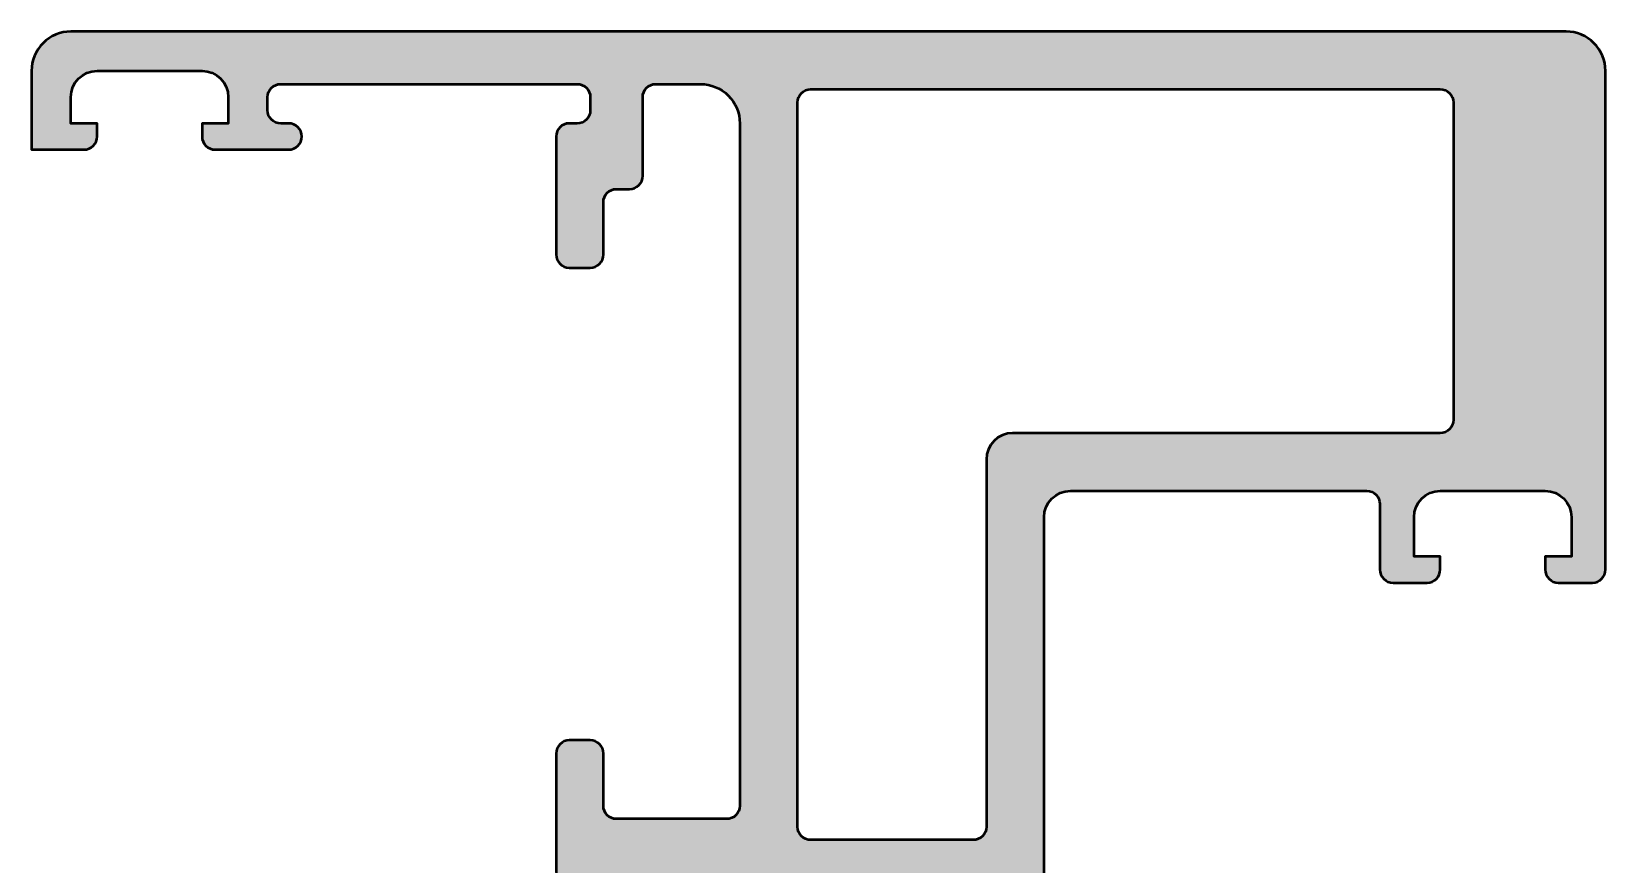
# Model space of a CAD drawing. Extents: x -38.8 to 21.2, y 0 to 77.5.
# Drawn here: x -38.8 to 21.2, y 45.8 to 77.5 of the extents above; entities that cross this region are included whole.
import ezdxf

# ---------------------------------------------------------------- set-up
doc = ezdxf.new("R2010")
doc.units = 0
doc.layers.add('0S-Alu contour', color=7, linetype='Continuous', lineweight=50)
doc.layers.add('0S-Alu hatch', color=252, linetype='Continuous', lineweight=25)

# ---------------------------------------------------------------- blocks, each defined once
blk = doc.blocks.new('357630__00BC34FD_601C_4739_AF76_6467A5ADBD0F_')
at = {"layer": '0S-Alu hatch'}
h = blk.add_hatch(color=256, dxfattribs=at)
edge = h.paths.add_edge_path()
edge.add_line((-38.8, 76.00000000000021), (-38.80000000000006, 73.0000000000001))
edge.add_line((-38.80000000000006, 73.0000000000001), (-36.80000000000005, 73.0000000000001))
edge.add_arc((-36.80000000000005, 73.5000000000001), 0.5, 270, 360)
edge.add_line((-36.30000000000006, 73.5000000000001), (-36.30000000000006, 74.0000000000001))
edge.add_line((-36.30000000000006, 74.0000000000001), (-37.30000000000006, 74.0000000000001))
edge.add_line((-37.30000000000006, 74.0000000000001), (-37.30000000000006, 75.0000000000001))
edge.add_ellipse((-36.30000000000006, 75.0000000000001), major_axis=(-1, 0), ratio=1, start_angle=270, end_angle=360, ccw=False)
edge.add_line((-36.30000000000006, 76.0000000000001), (-32.30000000000006, 76.0000000000001))
edge.add_ellipse((-32.30000000000006, 75.0000000000001), major_axis=(-1, 0), ratio=1, start_angle=180, end_angle=270, ccw=False)
edge.add_line((-31.30000000000006, 75.0000000000001), (-31.30000000000006, 74.0000000000001))
edge.add_line((-31.30000000000006, 74.0000000000001), (-32.30000000000006, 74.0000000000001))
edge.add_line((-32.30000000000006, 74.0000000000001), (-32.30000000000006, 73.5000000000001))
edge.add_arc((-31.80000000000005, 73.5000000000001), 0.5, 180, 270)
edge.add_line((-31.80000000000005, 73.0000000000001), (-28.99999999999998, 73.0000000000001))
edge.add_arc((-28.99999999999998, 73.5000000000001), 0.5, 270, 450)
edge.add_line((-28.99999999999998, 74.0000000000001), (-29.30000000000005, 74.0000000000001))
edge.add_ellipse((-29.30000000000005, 74.50000000000009), major_axis=(-0.5, 0), ratio=1, start_angle=0, end_angle=90, ccw=False)
edge.add_line((-29.80000000000006, 74.50000000000009), (-29.80000000000006, 75.0000000000001))
edge.add_ellipse((-29.30000000000004, 75.00000000000009), major_axis=(-0.5000000000000142, 0), ratio=1, start_angle=269.9999999999955, end_angle=360, ccw=False)
edge.add_line((-29.3, 75.5000000000001), (-17.99999866485574, 75.5000000000001))
edge.add_ellipse((-17.99999866485574, 75.00000000000009), major_axis=(-0.5000000000000142, 0), ratio=1, start_angle=180, end_angle=269.9999999999992, ccw=False)
edge.add_line((-17.49999866485573, 75.00000000000009), (-17.49999866485573, 74.50000000000009))
edge.add_ellipse((-17.99999866485574, 74.50000000000009), major_axis=(-0.5, 0), ratio=1, start_angle=90, end_angle=180, ccw=False)
edge.add_line((-17.99999866485574, 74.0000000000001), (-18.29999866485569, 74.00000000000016))
edge.add_arc((-18.29999866485567, 73.50000000000014), 0.5000000000000142, 90.00000000000244, 180)
edge.add_line((-18.79999866485568, 73.50000000000014), (-18.79999866485569, 69.00000000000016))
edge.add_arc((-18.29999866485568, 69.00000000000011), 0.5000000000000071, 180, 269.9999999999931)
edge.add_line((-18.29999866485574, 68.50000000000011), (-17.49999866485579, 68.5000000000001))
edge.add_arc((-17.49999866485576, 69.00000000000011), 0.5000000000000285, 269.9999999999968, 360)
edge.add_line((-16.99999866485574, 69.00000000000011), (-16.99999866485574, 71.0000000000001))
edge.add_ellipse((-16.49999866485574, 71.0000000000001), major_axis=(-0.5, 0), ratio=1, start_angle=270, end_angle=360, ccw=False)
edge.add_line((-16.49999866485574, 71.5000000000001), (-15.99999866485574, 71.5000000000001))
edge.add_arc((-15.99999866485571, 72.00000000000007), 0.4999999999999716, 269.9999999999976, 360)
edge.add_line((-15.49999866485574, 72.00000000000006), (-15.49999866485574, 75.00000000000016))
edge.add_ellipse((-15.00005776511194, 75.00000000000011), major_axis=(-0.4999408997438018, 0), ratio=1, start_angle=269.99999999999795, end_angle=360, ccw=False)
edge.add_line((-15.00005776511192, 75.49994089974392), (-13.29999732971156, 75.49994089974392))
edge.add_ellipse((-13.29999732971144, 73.99994089974415), major_axis=(-1.499999999999772, 0), ratio=1, start_angle=180, end_angle=270.0000000000048, ccw=False)
edge.add_line((-11.79999732971166, 73.99994089974415), (-11.79999732971178, 48.00004089974446))
edge.add_ellipse((-12.29999732971165, 48.00004089974404), major_axis=(-0.4999999999998615, 0), ratio=1, start_angle=90.00000000005622, end_angle=180, ccw=False)
edge.add_line((-12.29999732971116, 47.50004089974417), (-16.49999999999936, 47.50004089974417))
edge.add_ellipse((-16.49999999999927, 48.00004089974409), major_axis=(-0.4999999999999148, 0), ratio=1, start_angle=0, end_angle=89.99999999998983, ccw=False)
edge.add_line((-16.99999999999918, 48.00004089974409), (-16.99999999999947, 50.00000000000021))
edge.add_arc((-17.49999999999985, 49.99999999999994), 0.5000000000003766, 0, 90.00000000004071)
edge.add_line((-17.5000000000002, 50.50000000000032), (-18.29999999999954, 50.49999999999993))
edge.add_arc((-18.29999999999978, 50.00000000000023), 0.4999999999997016, 89.99999999997232, 180)
edge.add_line((-18.79999999999948, 50.00000000000023), (-18.79999999999948, 45.50000000000032))
edge.add_arc((-18.29999999999918, 45.5000000000003), 0.5000000000003091, 180, 270.0000000000167)
edge.add_line((-18.29999999999903, 44.99999999999999), (-10.79998916046211, 45.00000000000066))
edge.add_ellipse((-10.87882554457309, 44.73247961986149), major_axis=(-0.2788948354658137, 0), ratio=1, start_angle=178.8354106260045, end_angle=253.5801235805439, ccw=False)
edge.add_line((-10.59998831884604, 44.72681121635251), (-10.59998831884585, 44.27252070572576))
edge.add_ellipse((-10.87885641448908, 44.26686004624874), major_axis=(-0.2789255417372065, 0), ratio=1, start_angle=106.42459455529351, end_angle=181.1628700728778, ccw=False)
edge.add_line((-10.79998931884618, 43.99931670572566), (-10.79998931884653, 42.10000021634384))
edge.add_arc((-10.49998931884627, 42.10000021634352), 0.3000000000002601, 180, 269.9999999999966)
edge.add_line((-10.49998931884628, 41.80000021634326), (-9.499989318847131, 41.80000021634304))
edge.add_arc((-9.49998931884678, 42.1000002163437), 0.3000000000006651, 269.9999999999328, 360)
edge.add_line((-9.199989318846114, 42.1000002163437), (-9.199989318846624, 44.80000001260741))
edge.add_ellipse((-8.999989318846637, 44.80000001260741), major_axis=(-0.1999999999999886, 0), ratio=1, start_angle=269.99999934330856, end_angle=360, ccw=False)
edge.add_line((-8.999989316554352, 45.00000001260739), (-6.799988953194656, 44.99999998739212))
edge.add_ellipse((-6.799988953189121, 44.50000035304936), major_axis=(-0.499999634342764, 0), ratio=1, start_angle=180.0000273207567, end_angle=270.00000000063426, ccw=False)
edge.add_line((-6.299989318846414, 44.50000059146776), (-6.2999893188463, 40.59996231588415))
edge.add_line((-6.2999893188463, 40.59996231588415), (-8.101590095901692, 39.55980762227914))
edge.add_arc((-7.951590095901515, 39.30000000114379), 0.3000000000001053, 120.0000000000272, 269.9999999999722)
edge.add_line((-7.951590095901661, 39.00000000114367), (-3.04838854179119, 39.00000000114345))
edge.add_arc((-3.048388541791354, 39.30000000114369), 0.3000000000002387, 270.0000000000312, 419.9999999999874)
edge.add_line((-2.898388541791176, 39.5598076222792), (-4.699989318846334, 40.59996231588409))
edge.add_line((-4.699989318846334, 40.59996231588409), (-4.699989318846277, 44.49999999999895))
edge.add_ellipse((-4.199989318846334, 44.49999999999902), major_axis=(-0.4999999999999432, 0), ratio=1, start_angle=270.00000000000733, end_angle=360, ccw=False)
edge.add_line((-4.199989318846398, 44.99999999999896), (-1.99998931884663, 45.00000000000106))
edge.add_ellipse((-1.999989318846552, 44.80000000000104), major_axis=(-0.2000000000000242, 0), ratio=1, start_angle=180, end_angle=270.0000000000224, ccw=False)
edge.add_line((-1.799989318846527, 44.80000000000104), (-1.799989318846357, 42.10000000000068))
edge.add_arc((-1.499989318846061, 42.10000000000131), 0.3000000000002956, 180, 270.000000000076)
edge.add_line((-1.499989318845664, 41.80000000000101), (-0.4999893188461755, 41.80000000000101))
edge.add_arc((-0.4999893188465237, 42.10000000000102), 0.3000000000000114, 270.0000000000664, 360)
edge.add_line((-0.1999893188465123, 42.10000000000102), (-0.1999893188465052, 43.99931648938353))
edge.add_ellipse((-0.121122223203578, 44.26685982990657), major_axis=(-0.278925541737185, 0), ratio=1, start_angle=-1.162870072879116, end_angle=73.57540544469902, ccw=False)
edge.add_line((-0.3999903188467822, 44.2725204893836), (-0.3999903188466689, 44.72681100001044))
edge.add_ellipse((-0.1211528723040089, 44.7324794080082), major_axis=(-0.2788950563270345, 0), ratio=1, start_angle=-73.58012358056402, end_angle=1.1645893739714097, ccw=False)
edge.add_line((-0.1999893188466773, 45.00000000000101), (-0.1999893188466259, 58.99999999999977))
edge.add_ellipse((0.8000106811536227, 58.99999999999997), major_axis=(-1.000000000000248, 0), ratio=1, start_angle=270.000000000011, end_angle=360, ccw=False)
edge.add_line((0.8000106811534307, 60.00000000000022), (12.09999771118176, 60.00000000000021))
edge.add_ellipse((12.10025785295858, 59.50026014177709), major_axis=(-0.4997399259320972, 0), ratio=1, start_angle=179.9701744331647, end_angle=270.029825566833, ccw=False)
edge.add_line((12.5999977111817, 59.50000000000024), (12.59999771118169, 57.00000000000022))
edge.add_arc((13.09973756940492, 56.99973985822344), 0.4997399259321967, 179.9701744331646, 270.0298255668085)
edge.add_line((13.09999771118153, 56.50000000000021), (14.3999969482418, 56.49999999999998))
edge.add_arc((14.40001747590986, 56.99997947233282), 0.4999794727542417, 269.9976476059364, 360.0023523939924)
edge.add_line((14.8999969482427, 57.00000000000027), (14.89999694824225, 57.50000000000021))
edge.add_line((14.89999694824225, 57.50000000000021), (13.89999694824225, 57.49999999999976))
edge.add_line((13.89999694824225, 57.49999999999976), (13.89999694824224, 58.99999999999974))
edge.add_ellipse((14.90002878640011, 58.99996816184256), major_axis=(-1.000031838664691, 0), ratio=1, start_angle=270.0018241339951, end_angle=359.9981758661003, ccw=False)
edge.add_line((14.89999694824225, 60.00000000000044), (18.89999694824271, 60.00000000000021))
edge.add_ellipse((18.89992794841876, 58.99993100017633), major_axis=(-1.000069002204204, 0), ratio=1, start_angle=180.003953125862, end_angle=269.9960468740717, ccw=False)
edge.add_line((19.89999694824264, 58.99999999999913), (19.89999694824224, 57.49999999999976))
edge.add_line((19.89999694824224, 57.49999999999976), (18.89999694824225, 57.50000000000021))
edge.add_line((18.89999694824225, 57.50000000000021), (18.8999969482423, 57.00000000000061))
edge.add_arc((19.3999713555239, 56.99997440728181), 0.4999744079366194, 179.9970671403861, 270.002932859599)
edge.add_line((19.39999694824213, 56.50000000000021), (20.70000000000033, 56.50000000000021))
edge.add_arc((20.69999432902412, 57.00000567097605), 0.5000056710079979, 270.0006498386344, 359.9993501627087)
edge.add_line((21.19999999999996, 57.00000000000177), (21.19999999999995, 76.0000000000001))
edge.add_arc((19.70002811001479, 76.00002810999892), 1.499971890248549, 359.9989262571821, 450.001040580569)
edge.add_line((19.70000086818971, 77.50000000000009), (-37.3, 77.5000000000001))
edge.add_arc((-37.30000000000006, 76.00000000000017), 1.499999999999928, 89.99999999999756, 180)
edge = h.paths.add_edge_path()
edge.add_ellipse((-9.099997329711456, 74.7999877810482), major_axis=(-0.500000000000057, 0), ratio=1, start_angle=269.9999999999935, end_angle=360, ccw=False)
edge.add_line((-9.0999973297114, 75.29998778104824), (14.89999999999949, 75.29998778104782))
edge.add_ellipse((14.90002560021431, 74.80001338126279), major_axis=(-0.4999744004404362, 0), ratio=1, start_angle=179.9970676472006, end_angle=270.0029337187326, ccw=False)
edge.add_line((15.39999999999995, 74.7999877929681), (15.39999999999995, 62.69998741149898))
edge.add_ellipse((14.89997839413919, 62.70000901736022), major_axis=(-0.5000216063275522, 0), ratio=1, start_angle=90.0024757422338, end_angle=179.9975242576596, ccw=False)
edge.add_line((14.89999999999949, 62.19998741149947), (-1.399989318846238, 62.19998741149947))
edge.add_arc((-1.399989318846238, 61.19998741149946), 1, 90, 180)
edge.add_line((-2.399989318846238, 61.19998741149951), (-2.399989318846781, 47.20000000000079))
edge.add_ellipse((-2.89998931884709, 47.20000000000079), major_axis=(-0.5000000000003091, 0), ratio=1, start_angle=89.99999999998369, end_angle=180, ccw=False)
edge.add_line((-2.899989318847232, 46.70000000000048), (-9.0999973297114, 46.69999999999958))
edge.add_ellipse((-9.099997329711705, 47.19999999999983), major_axis=(-0.5000000000002629, 0), ratio=1, start_angle=0, end_angle=90.00000000003502, ccw=False)
edge.add_line((-9.599997329711968, 47.19999999999963), (-9.599997329711513, 74.7999877810482))
at = {"layer": '0S-Alu contour', "color": 7}
for points in [[(19.70000086818971, 77.50000000000009), (-37.3, 77.5000000000001)], [(-38.8, 76.00000000000021), (-38.80000000000006, 73.0000000000001), (-36.80000000000005, 73.0000000000001)], [(-36.30000000000006, 76.0000000000001), (-32.30000000000006, 76.0000000000001)], [(21.19999999999996, 57.00000000000177), (21.19999999999995, 76.0000000000001)], [(-29.3, 75.5000000000001), (-17.99999866485574, 75.5000000000001)], [(-15.00005776511192, 75.49994089974392), (-13.29999732971156, 75.49994089974392)], [(-9.0999973297114, 75.29998778104824), (14.89999999999949, 75.29998778104782)], [(-36.30000000000006, 73.5000000000001), (-36.30000000000006, 74.0000000000001), (-37.30000000000006, 74.0000000000001), (-37.30000000000006, 75.0000000000001)], [(-31.30000000000006, 75.0000000000001), (-31.30000000000006, 74.0000000000001), (-32.30000000000006, 74.0000000000001), (-32.30000000000006, 73.5000000000001)], [(-29.80000000000006, 74.50000000000009), (-29.80000000000006, 75.0000000000001)], [(-17.49999866485573, 75.00000000000009), (-17.49999866485573, 74.50000000000009)], [(-15.49999866485574, 72.00000000000006), (-15.49999866485574, 75.00000000000016)], [(-9.599997329711968, 47.19999999999963), (-9.599997329711513, 74.7999877810482)], [(15.39999999999995, 74.7999877929681), (15.39999999999995, 62.69998741149898)], [(-28.99999999999998, 74.0000000000001), (-29.30000000000005, 74.0000000000001)], [(-17.99999866485574, 74.0000000000001), (-18.29999866485569, 74.00000000000016)], [(-11.79999732971166, 73.99994089974415), (-11.79999732971178, 48.00004089974446)], [(-18.79999866485568, 73.50000000000014), (-18.79999866485569, 69.00000000000016)], [(-31.80000000000005, 73.0000000000001), (-28.99999999999998, 73.0000000000001)], [(-16.49999866485574, 71.5000000000001), (-15.99999866485574, 71.5000000000001)], [(-16.99999866485574, 69.00000000000011), (-16.99999866485574, 71.0000000000001)], [(-18.29999866485574, 68.50000000000011), (-17.49999866485579, 68.5000000000001)], [(14.89999999999949, 62.19998741149947), (-1.399989318846238, 62.19998741149947)], [(-2.399989318846238, 61.19998741149951), (-2.399989318846781, 47.20000000000079)], [(0.8000106811534307, 60.00000000000022), (12.09999771118176, 60.00000000000021)], [(12.5999977111817, 59.50000000000024), (12.59999771118169, 57.00000000000022)], [(14.89999694824225, 60.00000000000044), (18.89999694824271, 60.00000000000021)], [(-0.1999893188466773, 45.00000000000101), (-0.1999893188466259, 58.99999999999977)], [(14.8999969482427, 57.00000000000027), (14.89999694824225, 57.50000000000021), (13.89999694824225, 57.49999999999976), (13.89999694824224, 58.99999999999974)], [(19.89999694824264, 58.99999999999913), (19.89999694824224, 57.49999999999976), (18.89999694824225, 57.50000000000021), (18.8999969482423, 57.00000000000061)], [(13.09999771118153, 56.50000000000021), (14.3999969482418, 56.49999999999998)], [(19.39999694824213, 56.50000000000021), (20.70000000000033, 56.50000000000021)], [(-17.5000000000002, 50.50000000000032), (-18.29999999999954, 50.49999999999993)], [(-18.79999999999948, 50.00000000000023), (-18.79999999999948, 45.50000000000032)], [(-16.99999999999918, 48.00004089974409), (-16.99999999999947, 50.00000000000021)], [(-12.29999732971116, 47.50004089974417), (-16.49999999999936, 47.50004089974417)], [(-2.899989318847232, 46.70000000000048), (-9.0999973297114, 46.69999999999958)], [(-18.29999999999903, 44.99999999999999), (-10.79998916046211, 45.00000000000066)], [(-10.59998831884604, 44.72681121635251), (-10.59998831884585, 44.27252070572576)], [(-9.199989318846114, 42.1000002163437), (-9.199989318846624, 44.80000001260741)], [(-8.999989316554352, 45.00000001260739), (-6.799988953194656, 44.99999998739212)], [(-6.299989318846414, 44.50000059146776), (-6.2999893188463, 40.59996231588415), (-8.101590095901692, 39.55980762227914)], [(-2.898388541791176, 39.5598076222792), (-4.699989318846334, 40.59996231588409), (-4.699989318846277, 44.49999999999895)], [(-4.199989318846398, 44.99999999999896), (-1.99998931884663, 45.00000000000106)], [(-1.799989318846527, 44.80000000000104), (-1.799989318846357, 42.10000000000068)], [(-0.3999903188467822, 44.2725204893836), (-0.3999903188466689, 44.72681100001044)], [(-10.79998931884618, 43.99931670572566), (-10.79998931884653, 42.10000021634384)], [(-0.1999893188465123, 42.10000000000102), (-0.1999893188465052, 43.99931648938353)], [(-10.49998931884628, 41.80000021634326), (-9.499989318847131, 41.80000021634304)], [(-1.499989318845664, 41.80000000000101), (-0.4999893188461755, 41.80000000000101)], [(-7.951590095901661, 39.00000000114367), (-3.04838854179119, 39.00000000114345)]]:
    blk.add_lwpolyline(points, dxfattribs=at)
for centre, radius, start, end in [((-37.30000000000006, 76.00000000000017), 1.499999999999928, 89.99999999999756, 180), ((19.70002811001479, 76.00002810999892), 1.499971890248549, 359.9989262571821, 90.0010405805691), ((-28.99999999999998, 73.5000000000001), 0.5, 270, 90), ((-18.29999866485567, 73.50000000000014), 0.5000000000000142, 90.00000000000244, 180), ((-36.80000000000005, 73.5000000000001), 0.5, 270, 0), ((-31.80000000000005, 73.5000000000001), 0.5, 180, 270), ((-15.99999866485571, 72.00000000000007), 0.4999999999999716, 269.9999999999976, 0), ((-18.29999866485568, 69.00000000000011), 0.5000000000000071, 180, 269.9999999999931), ((-17.49999866485576, 69.00000000000011), 0.5000000000000285, 269.9999999999968, 0), ((-1.399989318846238, 61.19998741149946), 1, 90, 180), ((13.09973756940492, 56.99973985822344), 0.4997399259321967, 179.9701744331646, 270.0298255668085), ((14.40001747590986, 56.99997947233282), 0.4999794727542417, 269.9976476059364, 0.0023523939924092), ((19.3999713555239, 56.99997440728181), 0.4999744079366194, 179.9970671403861, 270.002932859599), ((20.69999432902412, 57.00000567097605), 0.5000056710079979, 270.0006498386344, 359.9993501627087), ((-18.29999999999978, 50.00000000000023), 0.4999999999997016, 89.99999999997232, 180), ((-17.49999999999985, 49.99999999999994), 0.5000000000003766, 0, 90.00000000004071), ((-18.29999999999918, 45.5000000000003), 0.5000000000003091, 180, 270.0000000000167), ((-10.49998931884627, 42.10000021634352), 0.3000000000002601, 180, 269.9999999999966), ((-9.49998931884678, 42.1000002163437), 0.3000000000006651, 269.9999999999328, 0), ((-1.499989318846061, 42.10000000000131), 0.3000000000002956, 180, 270.000000000076), ((-0.4999893188465237, 42.10000000000102), 0.3000000000000114, 270.0000000000664, 0), ((-7.951590095901515, 39.30000000114379), 0.3000000000001053, 120.0000000000272, 269.9999999999722), ((-3.048388541791354, 39.30000000114369), 0.3000000000002387, 270.0000000000312, 59.99999999998746)]:
    blk.add_arc(centre, radius, start, end, dxfattribs=at)
at = {"layer": '0S-Alu contour', "color": 7, "extrusion": (0, 0, -1)}
for centre, radius, start, end in [((36.30000000000006, 75.0000000000001), 1, 0, 90), ((32.30000000000006, 75.0000000000001), 1, 90, 180), ((29.30000000000004, 75.00000000000009), 0.5000000000000142, 0, 90.00000000000448), ((17.99999866485574, 75.00000000000009), 0.5000000000000142, 90.00000000000081, 180), ((15.00005776511194, 75.00000000000011), 0.4999408997438018, 0, 90.00000000000205), ((13.29999732971144, 73.99994089974415), 1.499999999999772, 89.99999999999525, 180), ((9.099997329711456, 74.7999877810482), 0.500000000000057, 0, 90.00000000000651), ((-14.90002560021431, 74.80001338126279), 0.4999744004404362, 89.99706628126737, 180.0029323527994), ((29.30000000000005, 74.50000000000009), 0.5, 270, 0), ((17.99999866485574, 74.50000000000009), 0.5, 180, 270), ((16.49999866485574, 71.0000000000001), 0.5, 0, 90), ((-14.89997839413919, 62.70000901736022), 0.5000216063275522, 180.0024757423405, 269.9975242577662), ((-0.8000106811536227, 58.99999999999997), 1.000000000000248, 0, 89.999999999989), ((-12.10025785295858, 59.50026014177709), 0.4997399259320972, 89.97017443316702, 180.0298255668353), ((-14.90002878640011, 58.99996816184256), 1.000031838664691, 0.0018241338996893, 89.99817586600487), ((-18.89992794841876, 58.99993100017633), 1.000069002204204, 90.00395312592833, 179.996046874138), ((16.49999999999927, 48.00004089974409), 0.4999999999999148, 270.0000000000102, 0), ((12.29999732971165, 48.00004089974404), 0.4999999999998615, 180, 269.9999999999438), ((9.099997329711705, 47.19999999999983), 0.5000000000002629, 269.999999999965, 0), ((2.89998931884709, 47.20000000000079), 0.5000000000003091, 180, 270.0000000000163), ((10.87882554457309, 44.73247961986149), 0.2788948354658137, 106.4198764194561, 181.1645893739955), ((8.999989318846637, 44.80000001260741), 0.1999999999999886, 0, 90.00000065669141), ((6.799988953189121, 44.50000035304936), 0.499999634342764, 89.99999999936573, 179.9999726792433), ((4.199989318846334, 44.49999999999902), 0.4999999999999432, 0, 89.99999999999265), ((1.999989318846552, 44.80000000000104), 0.2000000000000242, 89.9999999999776, 180), ((0.1211528723040089, 44.7324794080082), 0.2788950563270345, 358.8354106260286, 73.580123580564), ((10.87885641448908, 44.26686004624874), 0.2789255417372065, 178.8371299271222, 253.5754054447065), ((0.121122223203578, 44.26685982990657), 0.278925541737185, 286.4245945553011, 1.162870072879015)]:
    blk.add_arc(centre, radius, start, end, dxfattribs=at)
blk = doc.blocks.new('366460__F110DA7F_3793_4D39_A84E_6E5CC8835FF5_')
at = {"layer": '0S-Alu contour', "color": 7}
blk.add_blockref('357630__00BC34FD_601C_4739_AF76_6467A5ADBD0F_', (0, 0), dxfattribs=at)

msp = doc.modelspace()

# ---------------------------------------------------------------- block references
at = {"layer": '0S-Alu contour', "color": 7}
msp.add_blockref('366460__F110DA7F_3793_4D39_A84E_6E5CC8835FF5_', (0, 0), dxfattribs=at)

doc.saveas('drawing.dxf')
